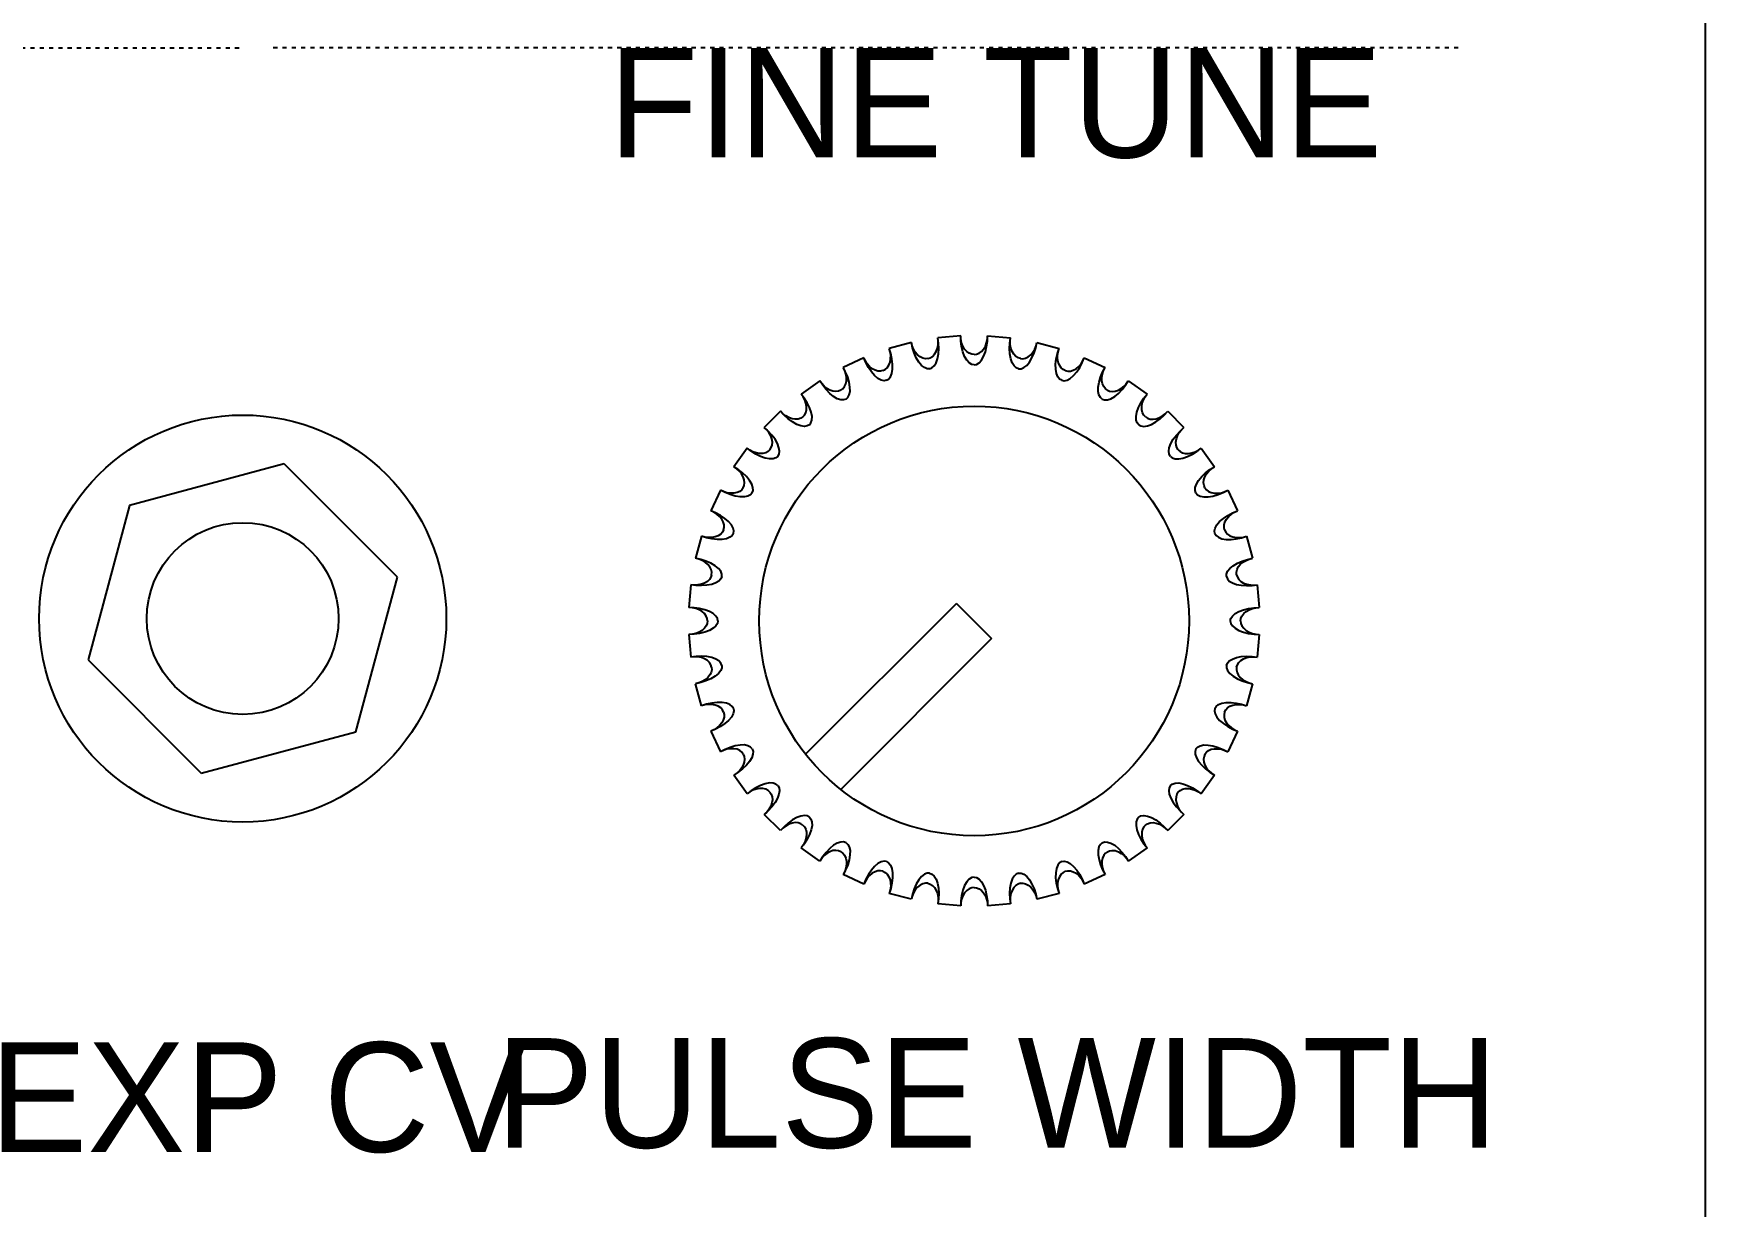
# Model space of a CAD drawing. Extents: x -1144 to 1154, y 0 to 128.
# Drawn here: x 30.34 to 70.8, y 63.45 to 91.85 of the extents above; entities that cross this region are included whole.
import ezdxf

# ---------------------------------------------------------------- set-up
doc = ezdxf.new("R2010")
doc.units = 0
doc.linetypes.add('BORDER', pattern=[0.875, 0.25, -0.125, 0.25, -0.125, 0, -0.125])
doc.linetypes.add('DOT', pattern=[0.125, 0, -0.125])
doc.layers.add('DXF_VCO-D-PANEL_MODEL_LAYE', color=7, linetype='CONTINUOUS')
doc.layers.add('LAYER1', color=7, linetype='CONTINUOUS')
doc.styles.add('TEXT542151', font='txt', dxfattribs={"height": 0.2})
doc.styles.add('TEXT542160', font='txt', dxfattribs={"height": 0.2})
doc.styles.add('TEXT542178', font='txt', dxfattribs={"height": 0.2})

msp = doc.modelspace()

# ---------------------------------------------------------------- linework, layer by layer
at = {"layer": 'DXF_VCO-D-PANEL_MODEL_LAYE', "color": 178}
for p, q in [((36.404, 81.427), (32.66, 80.424)), ((39.145, 78.687), (36.404, 81.427)), ((32.66, 80.424), (31.657, 76.68)), ((38.141, 74.943), (39.145, 78.687)), ((31.657, 76.68), (34.398, 73.94)), ((34.398, 73.94), (38.141, 74.943))]:
    msp.add_line(p, q, dxfattribs=at)
for radius in [4.927, 2.321]:
    msp.add_circle((35.4, 77.683), radius, dxfattribs=at)
at = {"layer": 'LAYER1', "color": 178}
for p, q in [((70.8, 0), (70.8, 128.5)), ((51.582, 84.363), (51.045, 84.22)), ((52.775, 84.525), (52.222, 84.476)), ((53.425, 84.525), (53.978, 84.476)), ((54.618, 84.363), (55.155, 84.22)), ((50.435, 83.997), (49.931, 83.763)), ((55.765, 83.997), (56.269, 83.763)), ((49.369, 83.438), (48.914, 83.119)), ((56.831, 83.438), (57.286, 83.119)), ((48.416, 82.701), (48.023, 82.309)), ((57.784, 82.701), (58.177, 82.309)), ((47.605, 81.811), (47.287, 81.356)), ((58.595, 81.811), (58.913, 81.356)), ((46.962, 80.793), (46.727, 80.29)), ((59.238, 80.793), (59.473, 80.29)), ((46.505, 79.679), (46.361, 79.143)), ((59.695, 79.679), (59.839, 79.143)), ((46.248, 78.503), (46.2, 77.95)), ((59.952, 78.503), (60, 77.95)), ((52.676, 78.049), (49.023, 74.397)), ((52.676, 78.049), (53.524, 77.2)), ((46.2, 77.3), (46.248, 76.747)), ((60, 77.3), (59.952, 76.747)), ((53.524, 77.2), (49.872, 73.548)), ((46.505, 75.57), (46.361, 76.106)), ((59.839, 76.106), (59.695, 75.57)), ((46.727, 74.959), (46.962, 74.456)), ((59.473, 74.959), (59.238, 74.456)), ((47.605, 73.438), (47.287, 73.893)), ((58.913, 73.893), (58.595, 73.438)), ((48.416, 72.548), (48.023, 72.94)), ((58.177, 72.94), (57.784, 72.548)), ((49.369, 71.812), (48.914, 72.13)), ((57.286, 72.13), (56.831, 71.812)), ((50.435, 71.252), (49.931, 71.487)), ((56.269, 71.487), (55.765, 71.252)), ((51.582, 70.886), (51.045, 71.03)), ((55.155, 71.03), (54.618, 70.886)), ((52.775, 70.725), (52.222, 70.773)), ((53.978, 70.773), (53.425, 70.725))]:
    msp.add_line(p, q, dxfattribs=at)
at = {"layer": 'LAYER1', "color": 3, "linetype": 'DOT'}
for p, q in [((5.289, 91.5), (35.4, 91.5)), ((64.814, 91.5), (36.097, 91.5))]:
    msp.add_line(p, q, dxfattribs=at)
at = {"layer": 'LAYER1', "color": 178}
for points in [[(50.894, 83.686, 0), (50.947, 83.713, 0), (50.996, 83.756, 0), (51.036, 83.815, 0), (51.065, 83.888, 0), (51.08, 83.97, 0), (51.081, 84.056, 0), (51.068, 84.141, 0), (51.045, 84.22, 0)], [(50.979, 83.451, 0), (51.031, 83.482, 0), (51.075, 83.538, 0), (51.108, 83.619, 0), (51.125, 83.722, 0), (51.127, 83.842, 0), (51.112, 83.97, 0), (51.084, 84.098, 0), (51.045, 84.22, 0)], [(51.98, 83.977, 0), (51.92, 83.974, 0), (51.857, 83.987, 0), (51.792, 84.018, 0), (51.731, 84.067, 0), (51.677, 84.13, 0), (51.633, 84.204, 0), (51.601, 84.284, 0), (51.582, 84.363, 0)], [(52.023, 83.73, 0), (51.963, 83.732, 0), (51.897, 83.758, 0), (51.828, 83.812, 0), (51.761, 83.893, 0), (51.7, 83.995, 0), (51.649, 84.114, 0), (51.609, 84.239, 0), (51.582, 84.363, 0)], [(51.98, 83.977, 0), (52.037, 83.994, 0), (52.092, 84.029, 0), (52.142, 84.08, 0), (52.183, 84.146, 0), (52.212, 84.225, 0), (52.228, 84.309, 0), (52.231, 84.395, 0), (52.222, 84.476, 0)], [(52.023, 83.73, 0), (52.08, 83.752, 0), (52.133, 83.8, 0), (52.179, 83.874, 0), (52.214, 83.972, 0), (52.236, 84.09, 0), (52.244, 84.219, 0), (52.239, 84.35, 0), (52.222, 84.476, 0)], [(53.1, 83.825, 0), (53.041, 83.836, 0), (52.98, 83.874, 0), (52.922, 83.939, 0), (52.87, 84.03, 0), (52.828, 84.142, 0), (52.798, 84.267, 0), (52.78, 84.397, 0), (52.775, 84.525, 0)], [(53.1, 84.075, 0), (53.041, 84.082, 0), (52.98, 84.106, 0), (52.922, 84.148, 0), (52.87, 84.206, 0), (52.828, 84.278, 0), (52.798, 84.359, 0), (52.78, 84.443, 0), (52.775, 84.525, 0)], [(53.1, 83.825, 0), (53.159, 83.836, 0), (53.22, 83.874, 0), (53.278, 83.939, 0), (53.33, 84.03, 0), (53.372, 84.142, 0), (53.402, 84.267, 0), (53.42, 84.397, 0), (53.425, 84.525, 0)], [(53.1, 84.075, 0), (53.159, 84.082, 0), (53.22, 84.106, 0), (53.278, 84.148, 0), (53.33, 84.206, 0), (53.372, 84.278, 0), (53.402, 84.359, 0), (53.42, 84.443, 0), (53.425, 84.525, 0)], [(54.177, 83.73, 0), (54.12, 83.752, 0), (54.067, 83.8, 0), (54.021, 83.874, 0), (53.986, 83.972, 0), (53.964, 84.09, 0), (53.956, 84.219, 0), (53.961, 84.35, 0), (53.978, 84.476, 0)], [(54.22, 83.977, 0), (54.163, 83.994, 0), (54.108, 84.029, 0), (54.058, 84.08, 0), (54.017, 84.146, 0), (53.988, 84.225, 0), (53.972, 84.309, 0), (53.969, 84.395, 0), (53.978, 84.476, 0)], [(54.177, 83.73, 0), (54.237, 83.732, 0), (54.303, 83.758, 0), (54.372, 83.812, 0), (54.439, 83.893, 0), (54.5, 83.995, 0), (54.551, 84.114, 0), (54.591, 84.239, 0), (54.618, 84.363, 0)], [(54.22, 83.977, 0), (54.28, 83.974, 0), (54.343, 83.987, 0), (54.408, 84.018, 0), (54.469, 84.067, 0), (54.523, 84.13, 0), (54.567, 84.204, 0), (54.599, 84.284, 0), (54.618, 84.363, 0)], [(55.221, 83.451, 0), (55.169, 83.482, 0), (55.125, 83.538, 0), (55.092, 83.619, 0), (55.075, 83.722, 0), (55.073, 83.842, 0), (55.088, 83.97, 0), (55.116, 84.098, 0), (55.155, 84.22, 0)], [(55.306, 83.686, 0), (55.253, 83.713, 0), (55.204, 83.756, 0), (55.164, 83.815, 0), (55.135, 83.888, 0), (55.12, 83.97, 0), (55.119, 84.056, 0), (55.132, 84.141, 0), (55.155, 84.22, 0)], [(49.875, 83.211, 0), (49.922, 83.247, 0), (49.963, 83.298, 0), (49.992, 83.363, 0), (50.008, 83.44, 0), (50.009, 83.523, 0), (49.994, 83.608, 0), (49.968, 83.689, 0), (49.931, 83.763, 0)], [(50, 82.994, 0), (50.045, 83.034, 0), (50.079, 83.096, 0), (50.097, 83.182, 0), (50.096, 83.287, 0), (50.077, 83.405, 0), (50.04, 83.528, 0), (49.99, 83.65, 0), (49.931, 83.763, 0)], [(50.894, 83.686, 0), (50.836, 83.673, 0), (50.771, 83.674, 0), (50.702, 83.694, 0), (50.633, 83.731, 0), (50.569, 83.784, 0), (50.513, 83.85, 0), (50.468, 83.922, 0), (50.435, 83.997, 0)], [(50.979, 83.451, 0), (50.92, 83.442, 0), (50.85, 83.456, 0), (50.773, 83.497, 0), (50.693, 83.565, 0), (50.615, 83.656, 0), (50.544, 83.763, 0), (50.483, 83.88, 0), (50.435, 83.997, 0)], [(55.221, 83.451, 0), (55.28, 83.442, 0), (55.35, 83.456, 0), (55.427, 83.497, 0), (55.507, 83.565, 0), (55.585, 83.656, 0), (55.656, 83.763, 0), (55.717, 83.88, 0), (55.765, 83.997, 0)], [(55.306, 83.686, 0), (55.364, 83.673, 0), (55.429, 83.674, 0), (55.498, 83.694, 0), (55.567, 83.731, 0), (55.631, 83.784, 0), (55.687, 83.85, 0), (55.732, 83.922, 0), (55.765, 83.997, 0)], [(56.2, 82.994, 0), (56.155, 83.034, 0), (56.121, 83.096, 0), (56.103, 83.182, 0), (56.104, 83.287, 0), (56.123, 83.405, 0), (56.16, 83.528, 0), (56.21, 83.65, 0), (56.269, 83.763, 0)], [(56.325, 83.211, 0), (56.278, 83.247, 0), (56.237, 83.298, 0), (56.208, 83.363, 0), (56.192, 83.44, 0), (56.191, 83.523, 0), (56.206, 83.608, 0), (56.232, 83.689, 0), (56.269, 83.763, 0)], [(49.875, 83.211, 0), (49.82, 83.187, 0), (49.756, 83.178, 0), (49.684, 83.185, 0), (49.61, 83.21, 0), (49.538, 83.251, 0), (49.471, 83.306, 0), (49.414, 83.37, 0), (49.369, 83.438, 0)], [(50, 82.994, 0), (49.943, 82.975, 0), (49.872, 82.977, 0), (49.789, 83.004, 0), (49.698, 83.057, 0), (49.606, 83.133, 0), (49.517, 83.226, 0), (49.437, 83.33, 0), (49.369, 83.438, 0)], [(56.2, 82.994, 0), (56.257, 82.975, 0), (56.328, 82.977, 0), (56.411, 83.004, 0), (56.502, 83.057, 0), (56.594, 83.133, 0), (56.683, 83.226, 0), (56.763, 83.33, 0), (56.831, 83.438, 0)], [(56.325, 83.211, 0), (56.38, 83.187, 0), (56.444, 83.178, 0), (56.516, 83.185, 0), (56.59, 83.21, 0), (56.662, 83.251, 0), (56.729, 83.306, 0), (56.786, 83.37, 0), (56.831, 83.438, 0)], [(48.954, 82.566, 0), (48.994, 82.609, 0), (49.025, 82.667, 0), (49.043, 82.736, 0), (49.045, 82.814, 0), (49.031, 82.897, 0), (49.003, 82.978, 0), (48.962, 83.053, 0), (48.914, 83.119, 0)], [(49.115, 82.374, 0), (49.152, 82.421, 0), (49.175, 82.489, 0), (49.178, 82.576, 0), (49.159, 82.679, 0), (49.119, 82.792, 0), (49.062, 82.907, 0), (48.991, 83.018, 0), (48.914, 83.119, 0)], [(57.085, 82.374, 0), (57.048, 82.421, 0), (57.025, 82.489, 0), (57.022, 82.576, 0), (57.041, 82.679, 0), (57.081, 82.792, 0), (57.138, 82.907, 0), (57.209, 83.018, 0), (57.286, 83.119, 0)], [(57.246, 82.566, 0), (57.206, 82.609, 0), (57.175, 82.667, 0), (57.157, 82.736, 0), (57.155, 82.814, 0), (57.169, 82.897, 0), (57.197, 82.978, 0), (57.238, 83.053, 0), (57.286, 83.119, 0)], [(48.954, 82.566, 0), (48.904, 82.533, 0), (48.842, 82.513, 0), (48.771, 82.508, 0), (48.693, 82.519, 0), (48.615, 82.547, 0), (48.54, 82.589, 0), (48.473, 82.642, 0), (48.416, 82.701, 0)], [(49.115, 82.374, 0), (49.062, 82.345, 0), (48.992, 82.335, 0), (48.905, 82.347, 0), (48.807, 82.384, 0), (48.703, 82.442, 0), (48.599, 82.519, 0), (48.502, 82.607, 0), (48.416, 82.701, 0)], [(57.085, 82.374, 0), (57.138, 82.345, 0), (57.208, 82.335, 0), (57.295, 82.347, 0), (57.393, 82.384, 0), (57.497, 82.442, 0), (57.601, 82.519, 0), (57.698, 82.607, 0), (57.784, 82.701, 0)], [(57.246, 82.566, 0), (57.296, 82.533, 0), (57.358, 82.513, 0), (57.429, 82.508, 0), (57.507, 82.519, 0), (57.585, 82.547, 0), (57.66, 82.589, 0), (57.727, 82.642, 0), (57.784, 82.701, 0)], [(48.159, 81.771, 0), (48.191, 81.821, 0), (48.212, 81.883, 0), (48.217, 81.954, 0), (48.206, 82.031, 0), (48.178, 82.11, 0), (48.135, 82.185, 0), (48.082, 82.252, 0), (48.023, 82.309, 0)], [(48.351, 81.61, 0), (48.38, 81.663, 0), (48.39, 81.733, 0), (48.377, 81.819, 0), (48.341, 81.918, 0), (48.282, 82.022, 0), (48.206, 82.126, 0), (48.117, 82.223, 0), (48.023, 82.309, 0)], [(57.849, 81.61, 0), (57.82, 81.663, 0), (57.81, 81.733, 0), (57.823, 81.819, 0), (57.859, 81.918, 0), (57.918, 82.022, 0), (57.994, 82.126, 0), (58.083, 82.223, 0), (58.177, 82.309, 0)], [(58.041, 81.771, 0), (58.009, 81.821, 0), (57.988, 81.883, 0), (57.983, 81.954, 0), (57.994, 82.031, 0), (58.022, 82.11, 0), (58.065, 82.185, 0), (58.118, 82.252, 0), (58.177, 82.309, 0)], [(48.159, 81.771, 0), (48.115, 81.73, 0), (48.058, 81.699, 0), (47.989, 81.682, 0), (47.91, 81.679, 0), (47.828, 81.693, 0), (47.747, 81.722, 0), (47.672, 81.762, 0), (47.605, 81.811, 0)], [(48.351, 81.61, 0), (48.304, 81.572, 0), (48.236, 81.55, 0), (48.149, 81.547, 0), (48.046, 81.566, 0), (47.933, 81.605, 0), (47.817, 81.663, 0), (47.706, 81.733, 0), (47.605, 81.811, 0)], [(57.849, 81.61, 0), (57.896, 81.572, 0), (57.964, 81.55, 0), (58.051, 81.547, 0), (58.154, 81.566, 0), (58.267, 81.605, 0), (58.383, 81.663, 0), (58.494, 81.733, 0), (58.595, 81.811, 0)], [(58.041, 81.771, 0), (58.085, 81.73, 0), (58.142, 81.699, 0), (58.211, 81.682, 0), (58.29, 81.679, 0), (58.372, 81.693, 0), (58.453, 81.722, 0), (58.528, 81.762, 0), (58.595, 81.811, 0)], [(47.514, 80.85, 0), (47.537, 80.905, 0), (47.547, 80.969, 0), (47.539, 81.04, 0), (47.515, 81.115, 0), (47.474, 81.187, 0), (47.419, 81.254, 0), (47.355, 81.31, 0), (47.287, 81.356, 0)], [(47.731, 80.725, 0), (47.75, 80.782, 0), (47.748, 80.853, 0), (47.721, 80.936, 0), (47.668, 81.026, 0), (47.592, 81.119, 0), (47.499, 81.208, 0), (47.394, 81.288, 0), (47.287, 81.356, 0)], [(58.469, 80.725, 0), (58.45, 80.782, 0), (58.452, 80.853, 0), (58.479, 80.936, 0), (58.532, 81.026, 0), (58.608, 81.119, 0), (58.701, 81.208, 0), (58.806, 81.288, 0), (58.913, 81.356, 0)], [(58.686, 80.85, 0), (58.663, 80.905, 0), (58.653, 80.969, 0), (58.661, 81.04, 0), (58.685, 81.115, 0), (58.726, 81.187, 0), (58.781, 81.254, 0), (58.845, 81.31, 0), (58.913, 81.356, 0)], [(47.514, 80.85, 0), (47.478, 80.802, 0), (47.427, 80.762, 0), (47.362, 80.732, 0), (47.285, 80.717, 0), (47.202, 80.716, 0), (47.117, 80.73, 0), (47.036, 80.757, 0), (46.962, 80.793, 0)], [(47.731, 80.725, 0), (47.691, 80.679, 0), (47.628, 80.646, 0), (47.543, 80.628, 0), (47.438, 80.628, 0), (47.32, 80.648, 0), (47.196, 80.684, 0), (47.075, 80.734, 0), (46.962, 80.793, 0)], [(58.469, 80.725, 0), (58.509, 80.679, 0), (58.572, 80.646, 0), (58.657, 80.628, 0), (58.762, 80.628, 0), (58.88, 80.648, 0), (59.004, 80.684, 0), (59.125, 80.734, 0), (59.238, 80.793, 0)], [(58.686, 80.85, 0), (58.722, 80.802, 0), (58.773, 80.762, 0), (58.838, 80.732, 0), (58.915, 80.717, 0), (58.998, 80.716, 0), (59.083, 80.73, 0), (59.164, 80.757, 0), (59.238, 80.793, 0)], [(47.039, 79.831, 0), (47.052, 79.889, 0), (47.05, 79.954, 0), (47.031, 80.023, 0), (46.994, 80.092, 0), (46.94, 80.156, 0), (46.875, 80.212, 0), (46.802, 80.257, 0), (46.727, 80.29, 0)], [(47.274, 79.745, 0), (47.283, 79.805, 0), (47.269, 79.874, 0), (47.227, 79.951, 0), (47.16, 80.031, 0), (47.069, 80.109, 0), (46.961, 80.18, 0), (46.845, 80.241, 0), (46.727, 80.29, 0)], [(58.926, 79.745, 0), (58.917, 79.805, 0), (58.931, 79.874, 0), (58.973, 79.951, 0), (59.04, 80.031, 0), (59.131, 80.109, 0), (59.239, 80.18, 0), (59.355, 80.241, 0), (59.473, 80.29, 0)], [(59.161, 79.831, 0), (59.148, 79.889, 0), (59.15, 79.954, 0), (59.169, 80.023, 0), (59.206, 80.092, 0), (59.26, 80.156, 0), (59.325, 80.212, 0), (59.398, 80.257, 0), (59.473, 80.29, 0)], [(47.039, 79.831, 0), (47.012, 79.778, 0), (46.968, 79.729, 0), (46.909, 79.689, 0), (46.836, 79.66, 0), (46.754, 79.645, 0), (46.668, 79.644, 0), (46.584, 79.656, 0), (46.505, 79.679, 0)], [(47.274, 79.745, 0), (47.243, 79.694, 0), (47.187, 79.65, 0), (47.106, 79.617, 0), (47.003, 79.599, 0), (46.883, 79.598, 0), (46.755, 79.613, 0), (46.626, 79.641, 0), (46.505, 79.679, 0)], [(58.926, 79.745, 0), (58.957, 79.694, 0), (59.013, 79.65, 0), (59.094, 79.617, 0), (59.197, 79.599, 0), (59.317, 79.598, 0), (59.445, 79.613, 0), (59.574, 79.641, 0), (59.695, 79.679, 0)], [(59.161, 79.831, 0), (59.188, 79.778, 0), (59.232, 79.729, 0), (59.291, 79.689, 0), (59.364, 79.66, 0), (59.446, 79.645, 0), (59.532, 79.644, 0), (59.616, 79.656, 0), (59.695, 79.679, 0)], [(46.748, 78.745, 0), (46.751, 78.804, 0), (46.738, 78.868, 0), (46.707, 78.933, 0), (46.658, 78.994, 0), (46.594, 79.048, 0), (46.52, 79.092, 0), (46.441, 79.123, 0), (46.361, 79.143, 0)], [(46.994, 78.701, 0), (46.993, 78.761, 0), (46.967, 78.828, 0), (46.913, 78.896, 0), (46.832, 78.963, 0), (46.729, 79.024, 0), (46.611, 79.076, 0), (46.486, 79.115, 0), (46.361, 79.143, 0)], [(59.206, 78.701, 0), (59.207, 78.761, 0), (59.233, 78.828, 0), (59.287, 78.896, 0), (59.368, 78.963, 0), (59.471, 79.024, 0), (59.589, 79.076, 0), (59.714, 79.115, 0), (59.839, 79.143, 0)], [(59.452, 78.745, 0), (59.449, 78.804, 0), (59.462, 78.868, 0), (59.493, 78.933, 0), (59.542, 78.994, 0), (59.606, 79.048, 0), (59.68, 79.092, 0), (59.759, 79.123, 0), (59.839, 79.143, 0)], [(46.748, 78.745, 0), (46.73, 78.688, 0), (46.696, 78.632, 0), (46.645, 78.582, 0), (46.578, 78.541, 0), (46.5, 78.512, 0), (46.415, 78.496, 0), (46.33, 78.494, 0), (46.248, 78.503, 0)], [(46.994, 78.701, 0), (46.972, 78.645, 0), (46.925, 78.592, 0), (46.851, 78.546, 0), (46.752, 78.511, 0), (46.635, 78.488, 0), (46.506, 78.481, 0), (46.375, 78.486, 0), (46.248, 78.503, 0)], [(59.206, 78.701, 0), (59.228, 78.645, 0), (59.275, 78.592, 0), (59.349, 78.546, 0), (59.448, 78.511, 0), (59.565, 78.488, 0), (59.694, 78.481, 0), (59.825, 78.486, 0), (59.952, 78.503, 0)], [(59.452, 78.745, 0), (59.47, 78.688, 0), (59.504, 78.632, 0), (59.555, 78.582, 0), (59.622, 78.541, 0), (59.7, 78.512, 0), (59.785, 78.496, 0), (59.87, 78.494, 0), (59.952, 78.503, 0)], [(46.65, 77.625, 0), (46.642, 77.684, 0), (46.618, 77.744, 0), (46.577, 77.802, 0), (46.518, 77.854, 0), (46.446, 77.897, 0), (46.366, 77.927, 0), (46.282, 77.944, 0), (46.2, 77.95, 0)], [(46.9, 77.625, 0), (46.888, 77.684, 0), (46.851, 77.744, 0), (46.786, 77.802, 0), (46.695, 77.854, 0), (46.583, 77.897, 0), (46.458, 77.927, 0), (46.327, 77.944, 0), (46.2, 77.95, 0)], [(59.3, 77.625, 0), (59.312, 77.684, 0), (59.349, 77.744, 0), (59.414, 77.802, 0), (59.505, 77.854, 0), (59.617, 77.897, 0), (59.742, 77.927, 0), (59.873, 77.944, 0), (60, 77.95, 0)], [(59.55, 77.625, 0), (59.558, 77.684, 0), (59.582, 77.744, 0), (59.623, 77.802, 0), (59.682, 77.854, 0), (59.754, 77.897, 0), (59.834, 77.927, 0), (59.918, 77.944, 0), (60, 77.95, 0)], [(46.65, 77.625, 0), (46.642, 77.566, 0), (46.618, 77.505, 0), (46.577, 77.447, 0), (46.518, 77.395, 0), (46.446, 77.353, 0), (46.366, 77.322, 0), (46.282, 77.305, 0), (46.2, 77.3, 0)], [(46.9, 77.625, 0), (46.888, 77.566, 0), (46.851, 77.505, 0), (46.786, 77.447, 0), (46.695, 77.395, 0), (46.583, 77.353, 0), (46.458, 77.322, 0), (46.327, 77.305, 0), (46.2, 77.3, 0)], [(59.3, 77.625, 0), (59.312, 77.566, 0), (59.349, 77.505, 0), (59.414, 77.447, 0), (59.505, 77.395, 0), (59.617, 77.353, 0), (59.742, 77.322, 0), (59.873, 77.305, 0), (60, 77.3, 0)], [(59.55, 77.625, 0), (59.558, 77.566, 0), (59.582, 77.505, 0), (59.623, 77.447, 0), (59.682, 77.395, 0), (59.754, 77.353, 0), (59.834, 77.322, 0), (59.918, 77.305, 0), (60, 77.3, 0)], [(46.994, 76.548, 0), (46.972, 76.604, 0), (46.925, 76.657, 0), (46.851, 76.703, 0), (46.752, 76.739, 0), (46.635, 76.761, 0), (46.506, 76.769, 0), (46.375, 76.763, 0), (46.248, 76.747, 0)], [(46.748, 76.505, 0), (46.73, 76.562, 0), (46.696, 76.617, 0), (46.645, 76.667, 0), (46.578, 76.708, 0), (46.5, 76.737, 0), (46.415, 76.753, 0), (46.33, 76.755, 0), (46.248, 76.747, 0)], [(46.994, 76.548, 0), (46.993, 76.488, 0), (46.967, 76.422, 0), (46.913, 76.353, 0), (46.832, 76.286, 0), (46.729, 76.225, 0), (46.611, 76.174, 0), (46.486, 76.134, 0), (46.361, 76.106, 0)], [(46.748, 76.505, 0), (46.751, 76.445, 0), (46.738, 76.381, 0), (46.707, 76.317, 0), (46.658, 76.255, 0), (46.594, 76.201, 0), (46.52, 76.158, 0), (46.441, 76.126, 0), (46.361, 76.106, 0)], [(59.206, 76.548, 0), (59.228, 76.604, 0), (59.275, 76.657, 0), (59.349, 76.703, 0), (59.448, 76.739, 0), (59.565, 76.761, 0), (59.694, 76.769, 0), (59.825, 76.763, 0), (59.952, 76.747, 0)], [(59.206, 76.548, 0), (59.207, 76.488, 0), (59.233, 76.422, 0), (59.287, 76.353, 0), (59.368, 76.286, 0), (59.471, 76.225, 0), (59.589, 76.174, 0), (59.714, 76.134, 0), (59.839, 76.106, 0)], [(59.452, 76.505, 0), (59.449, 76.445, 0), (59.462, 76.381, 0), (59.493, 76.317, 0), (59.542, 76.255, 0), (59.606, 76.201, 0), (59.68, 76.158, 0), (59.759, 76.126, 0), (59.839, 76.106, 0)], [(59.452, 76.505, 0), (59.47, 76.562, 0), (59.504, 76.617, 0), (59.555, 76.667, 0), (59.622, 76.708, 0), (59.7, 76.737, 0), (59.785, 76.753, 0), (59.87, 76.755, 0), (59.952, 76.747, 0)], [(47.274, 75.504, 0), (47.243, 75.556, 0), (47.187, 75.6, 0), (47.106, 75.632, 0), (47.003, 75.65, 0), (46.883, 75.651, 0), (46.755, 75.637, 0), (46.626, 75.609, 0), (46.505, 75.57, 0)], [(47.039, 75.419, 0), (47.012, 75.472, 0), (46.968, 75.52, 0), (46.909, 75.561, 0), (46.836, 75.589, 0), (46.754, 75.605, 0), (46.668, 75.605, 0), (46.584, 75.593, 0), (46.505, 75.57, 0)], [(47.274, 75.504, 0), (47.283, 75.445, 0), (47.269, 75.375, 0), (47.227, 75.298, 0), (47.16, 75.218, 0), (47.069, 75.14, 0), (46.961, 75.069, 0), (46.845, 75.008, 0), (46.727, 74.959, 0)], [(47.039, 75.419, 0), (47.052, 75.361, 0), (47.05, 75.295, 0), (47.031, 75.226, 0), (46.994, 75.158, 0), (46.94, 75.093, 0), (46.875, 75.037, 0), (46.802, 74.992, 0), (46.727, 74.959, 0)], [(58.926, 75.504, 0), (58.917, 75.445, 0), (58.931, 75.375, 0), (58.973, 75.298, 0), (59.04, 75.218, 0), (59.131, 75.14, 0), (59.239, 75.069, 0), (59.355, 75.008, 0), (59.473, 74.959, 0)], [(58.926, 75.504, 0), (58.957, 75.556, 0), (59.013, 75.6, 0), (59.094, 75.632, 0), (59.197, 75.65, 0), (59.317, 75.651, 0), (59.445, 75.637, 0), (59.574, 75.609, 0), (59.695, 75.57, 0)], [(59.161, 75.419, 0), (59.148, 75.361, 0), (59.15, 75.295, 0), (59.169, 75.226, 0), (59.206, 75.158, 0), (59.26, 75.093, 0), (59.325, 75.037, 0), (59.398, 74.992, 0), (59.473, 74.959, 0)], [(59.161, 75.419, 0), (59.188, 75.472, 0), (59.232, 75.52, 0), (59.291, 75.561, 0), (59.364, 75.589, 0), (59.446, 75.605, 0), (59.532, 75.605, 0), (59.616, 75.593, 0), (59.695, 75.57, 0)], [(47.731, 74.525, 0), (47.691, 74.57, 0), (47.628, 74.604, 0), (47.543, 74.622, 0), (47.438, 74.621, 0), (47.32, 74.602, 0), (47.196, 74.565, 0), (47.075, 74.515, 0), (46.962, 74.456, 0)], [(47.514, 74.4, 0), (47.478, 74.447, 0), (47.427, 74.487, 0), (47.362, 74.517, 0), (47.285, 74.533, 0), (47.202, 74.533, 0), (47.117, 74.519, 0), (47.036, 74.492, 0), (46.962, 74.456, 0)], [(47.731, 74.525, 0), (47.75, 74.468, 0), (47.748, 74.397, 0), (47.721, 74.314, 0), (47.668, 74.223, 0), (47.592, 74.131, 0), (47.499, 74.042, 0), (47.394, 73.962, 0), (47.287, 73.893, 0)], [(58.469, 74.525, 0), (58.45, 74.468, 0), (58.452, 74.397, 0), (58.479, 74.314, 0), (58.532, 74.223, 0), (58.608, 74.131, 0), (58.701, 74.042, 0), (58.806, 73.962, 0), (58.913, 73.893, 0)], [(58.469, 74.525, 0), (58.509, 74.57, 0), (58.572, 74.604, 0), (58.657, 74.622, 0), (58.762, 74.621, 0), (58.88, 74.602, 0), (59.004, 74.565, 0), (59.125, 74.515, 0), (59.238, 74.456, 0)], [(58.686, 74.4, 0), (58.722, 74.447, 0), (58.773, 74.487, 0), (58.838, 74.517, 0), (58.915, 74.533, 0), (58.998, 74.533, 0), (59.083, 74.519, 0), (59.164, 74.492, 0), (59.238, 74.456, 0)], [(47.514, 74.4, 0), (47.537, 74.345, 0), (47.547, 74.28, 0), (47.539, 74.209, 0), (47.515, 74.135, 0), (47.474, 74.062, 0), (47.419, 73.996, 0), (47.355, 73.939, 0), (47.287, 73.893, 0)], [(58.686, 74.4, 0), (58.663, 74.345, 0), (58.653, 74.28, 0), (58.661, 74.209, 0), (58.685, 74.135, 0), (58.726, 74.062, 0), (58.781, 73.996, 0), (58.845, 73.939, 0), (58.913, 73.893, 0)], [(48.351, 73.639, 0), (48.304, 73.677, 0), (48.236, 73.699, 0), (48.149, 73.702, 0), (48.046, 73.684, 0), (47.933, 73.644, 0), (47.817, 73.586, 0), (47.706, 73.516, 0), (47.605, 73.438, 0)], [(57.849, 73.639, 0), (57.896, 73.677, 0), (57.964, 73.699, 0), (58.051, 73.702, 0), (58.154, 73.684, 0), (58.267, 73.644, 0), (58.383, 73.586, 0), (58.494, 73.516, 0), (58.595, 73.438, 0)], [(48.159, 73.479, 0), (48.115, 73.519, 0), (48.058, 73.55, 0), (47.989, 73.568, 0), (47.91, 73.57, 0), (47.828, 73.556, 0), (47.747, 73.527, 0), (47.672, 73.487, 0), (47.605, 73.438, 0)], [(48.351, 73.639, 0), (48.38, 73.587, 0), (48.39, 73.516, 0), (48.377, 73.43, 0), (48.341, 73.332, 0), (48.282, 73.227, 0), (48.206, 73.123, 0), (48.117, 73.026, 0), (48.023, 72.94, 0)], [(48.159, 73.479, 0), (48.191, 73.429, 0), (48.212, 73.367, 0), (48.217, 73.295, 0), (48.206, 73.218, 0), (48.178, 73.139, 0), (48.135, 73.064, 0), (48.082, 72.997, 0), (48.023, 72.94, 0)], [(57.849, 73.639, 0), (57.82, 73.587, 0), (57.81, 73.516, 0), (57.823, 73.43, 0), (57.859, 73.332, 0), (57.918, 73.227, 0), (57.994, 73.123, 0), (58.083, 73.026, 0), (58.177, 72.94, 0)], [(58.041, 73.479, 0), (58.009, 73.429, 0), (57.988, 73.367, 0), (57.983, 73.295, 0), (57.994, 73.218, 0), (58.022, 73.139, 0), (58.065, 73.064, 0), (58.118, 72.997, 0), (58.177, 72.94, 0)], [(58.041, 73.479, 0), (58.085, 73.519, 0), (58.142, 73.55, 0), (58.211, 73.568, 0), (58.29, 73.57, 0), (58.372, 73.556, 0), (58.453, 73.527, 0), (58.528, 73.487, 0), (58.595, 73.438, 0)], [(49.115, 72.875, 0), (49.062, 72.904, 0), (48.992, 72.914, 0), (48.905, 72.902, 0), (48.807, 72.866, 0), (48.703, 72.807, 0), (48.599, 72.73, 0), (48.502, 72.642, 0), (48.416, 72.548, 0)], [(49.115, 72.875, 0), (49.152, 72.828, 0), (49.175, 72.761, 0), (49.178, 72.673, 0), (49.159, 72.57, 0), (49.119, 72.457, 0), (49.062, 72.342, 0), (48.991, 72.231, 0), (48.914, 72.13, 0)], [(57.085, 72.875, 0), (57.048, 72.828, 0), (57.025, 72.761, 0), (57.022, 72.673, 0), (57.041, 72.57, 0), (57.081, 72.457, 0), (57.138, 72.342, 0), (57.209, 72.231, 0), (57.286, 72.13, 0)], [(57.085, 72.875, 0), (57.138, 72.904, 0), (57.208, 72.914, 0), (57.295, 72.902, 0), (57.393, 72.866, 0), (57.497, 72.807, 0), (57.601, 72.73, 0), (57.698, 72.642, 0), (57.784, 72.548, 0)], [(48.954, 72.684, 0), (48.904, 72.716, 0), (48.842, 72.736, 0), (48.771, 72.742, 0), (48.693, 72.73, 0), (48.615, 72.702, 0), (48.54, 72.66, 0), (48.473, 72.607, 0), (48.416, 72.548, 0)], [(48.954, 72.684, 0), (48.994, 72.64, 0), (49.025, 72.583, 0), (49.043, 72.513, 0), (49.045, 72.435, 0), (49.031, 72.353, 0), (49.003, 72.272, 0), (48.962, 72.196, 0), (48.914, 72.13, 0)], [(57.246, 72.684, 0), (57.206, 72.64, 0), (57.175, 72.583, 0), (57.157, 72.513, 0), (57.155, 72.435, 0), (57.169, 72.353, 0), (57.197, 72.272, 0), (57.238, 72.196, 0), (57.286, 72.13, 0)], [(57.246, 72.684, 0), (57.296, 72.716, 0), (57.358, 72.736, 0), (57.429, 72.742, 0), (57.507, 72.73, 0), (57.585, 72.702, 0), (57.66, 72.66, 0), (57.727, 72.607, 0), (57.784, 72.548, 0)], [(50, 72.255, 0), (49.943, 72.275, 0), (49.872, 72.272, 0), (49.789, 72.245, 0), (49.698, 72.193, 0), (49.606, 72.117, 0), (49.517, 72.023, 0), (49.437, 71.919, 0), (49.369, 71.812, 0)], [(49.875, 72.039, 0), (49.82, 72.062, 0), (49.756, 72.071, 0), (49.684, 72.064, 0), (49.61, 72.039, 0), (49.538, 71.998, 0), (49.471, 71.944, 0), (49.414, 71.88, 0), (49.369, 71.812, 0)], [(49.875, 72.039, 0), (49.922, 72.003, 0), (49.963, 71.952, 0), (49.992, 71.886, 0), (50.008, 71.81, 0), (50.009, 71.726, 0), (49.994, 71.641, 0), (49.968, 71.56, 0), (49.931, 71.487, 0)], [(50, 72.255, 0), (50.045, 72.216, 0), (50.079, 72.153, 0), (50.097, 72.068, 0), (50.096, 71.963, 0), (50.077, 71.845, 0), (50.04, 71.721, 0), (49.99, 71.6, 0), (49.931, 71.487, 0)], [(56.2, 72.255, 0), (56.155, 72.216, 0), (56.121, 72.153, 0), (56.103, 72.068, 0), (56.104, 71.963, 0), (56.123, 71.845, 0), (56.16, 71.721, 0), (56.21, 71.6, 0), (56.269, 71.487, 0)], [(56.325, 72.039, 0), (56.278, 72.003, 0), (56.237, 71.952, 0), (56.208, 71.886, 0), (56.192, 71.81, 0), (56.191, 71.726, 0), (56.206, 71.641, 0), (56.232, 71.56, 0), (56.269, 71.487, 0)], [(56.2, 72.255, 0), (56.257, 72.275, 0), (56.328, 72.272, 0), (56.411, 72.245, 0), (56.502, 72.193, 0), (56.594, 72.117, 0), (56.683, 72.023, 0), (56.763, 71.919, 0), (56.831, 71.812, 0)], [(56.325, 72.039, 0), (56.38, 72.062, 0), (56.444, 72.071, 0), (56.516, 72.064, 0), (56.59, 72.039, 0), (56.662, 71.998, 0), (56.729, 71.944, 0), (56.786, 71.88, 0), (56.831, 71.812, 0)], [(50.979, 71.799, 0), (50.92, 71.808, 0), (50.85, 71.793, 0), (50.773, 71.752, 0), (50.693, 71.684, 0), (50.615, 71.594, 0), (50.544, 71.486, 0), (50.483, 71.37, 0), (50.435, 71.252, 0)], [(50.979, 71.799, 0), (51.031, 71.767, 0), (51.075, 71.711, 0), (51.108, 71.63, 0), (51.125, 71.527, 0), (51.127, 71.408, 0), (51.112, 71.279, 0), (51.084, 71.151, 0), (51.045, 71.03, 0)], [(55.221, 71.799, 0), (55.169, 71.767, 0), (55.125, 71.711, 0), (55.092, 71.63, 0), (55.075, 71.527, 0), (55.073, 71.408, 0), (55.088, 71.279, 0), (55.116, 71.151, 0), (55.155, 71.03, 0)], [(55.221, 71.799, 0), (55.28, 71.808, 0), (55.35, 71.793, 0), (55.427, 71.752, 0), (55.507, 71.684, 0), (55.585, 71.594, 0), (55.656, 71.486, 0), (55.717, 71.37, 0), (55.765, 71.252, 0)], [(50.894, 71.564, 0), (50.836, 71.577, 0), (50.771, 71.575, 0), (50.702, 71.555, 0), (50.633, 71.518, 0), (50.569, 71.465, 0), (50.513, 71.4, 0), (50.468, 71.327, 0), (50.435, 71.252, 0)], [(50.894, 71.564, 0), (50.947, 71.536, 0), (50.996, 71.493, 0), (51.036, 71.434, 0), (51.065, 71.361, 0), (51.08, 71.279, 0), (51.081, 71.193, 0), (51.068, 71.108, 0), (51.045, 71.03, 0)], [(52.023, 71.519, 0), (51.963, 71.518, 0), (51.897, 71.491, 0), (51.828, 71.437, 0), (51.761, 71.357, 0), (51.7, 71.254, 0), (51.649, 71.136, 0), (51.609, 71.01, 0), (51.582, 70.886, 0)], [(51.98, 71.273, 0), (51.92, 71.275, 0), (51.857, 71.262, 0), (51.792, 71.231, 0), (51.731, 71.183, 0), (51.677, 71.119, 0), (51.633, 71.045, 0), (51.601, 70.966, 0), (51.582, 70.886, 0)], [(51.98, 71.273, 0), (52.037, 71.255, 0), (52.092, 71.221, 0), (52.142, 71.169, 0), (52.183, 71.103, 0), (52.212, 71.025, 0), (52.228, 70.94, 0), (52.231, 70.855, 0), (52.222, 70.773, 0)], [(52.023, 71.519, 0), (52.08, 71.497, 0), (52.133, 71.45, 0), (52.179, 71.376, 0), (52.214, 71.277, 0), (52.236, 71.159, 0), (52.244, 71.031, 0), (52.239, 70.899, 0), (52.222, 70.773, 0)], [(53.1, 71.425, 0), (53.041, 71.413, 0), (52.98, 71.375, 0), (52.922, 71.311, 0), (52.87, 71.22, 0), (52.828, 71.108, 0), (52.798, 70.982, 0), (52.78, 70.852, 0), (52.775, 70.725, 0)], [(53.1, 71.425, 0), (53.159, 71.413, 0), (53.22, 71.375, 0), (53.278, 71.311, 0), (53.33, 71.22, 0), (53.372, 71.108, 0), (53.402, 70.982, 0), (53.42, 70.852, 0), (53.425, 70.725, 0)], [(54.177, 71.519, 0), (54.12, 71.497, 0), (54.067, 71.45, 0), (54.021, 71.376, 0), (53.986, 71.277, 0), (53.964, 71.159, 0), (53.956, 71.031, 0), (53.961, 70.899, 0), (53.978, 70.773, 0)], [(54.22, 71.273, 0), (54.163, 71.255, 0), (54.108, 71.221, 0), (54.058, 71.169, 0), (54.017, 71.103, 0), (53.988, 71.025, 0), (53.972, 70.94, 0), (53.969, 70.855, 0), (53.978, 70.773, 0)], [(54.177, 71.519, 0), (54.237, 71.518, 0), (54.303, 71.491, 0), (54.372, 71.437, 0), (54.439, 71.357, 0), (54.5, 71.254, 0), (54.551, 71.136, 0), (54.591, 71.01, 0), (54.618, 70.886, 0)], [(54.22, 71.273, 0), (54.28, 71.275, 0), (54.343, 71.262, 0), (54.408, 71.231, 0), (54.469, 71.183, 0), (54.523, 71.119, 0), (54.567, 71.045, 0), (54.599, 70.966, 0), (54.618, 70.886, 0)], [(55.306, 71.564, 0), (55.253, 71.536, 0), (55.204, 71.493, 0), (55.164, 71.434, 0), (55.135, 71.361, 0), (55.12, 71.279, 0), (55.119, 71.193, 0), (55.132, 71.108, 0), (55.155, 71.03, 0)], [(55.306, 71.564, 0), (55.364, 71.577, 0), (55.429, 71.575, 0), (55.498, 71.555, 0), (55.567, 71.518, 0), (55.631, 71.465, 0), (55.687, 71.4, 0), (55.732, 71.327, 0), (55.765, 71.252, 0)], [(53.1, 71.175, 0), (53.041, 71.167, 0), (52.98, 71.143, 0), (52.922, 71.101, 0), (52.87, 71.043, 0), (52.828, 70.971, 0), (52.798, 70.89, 0), (52.78, 70.806, 0), (52.775, 70.725, 0)], [(53.1, 71.175, 0), (53.159, 71.167, 0), (53.22, 71.143, 0), (53.278, 71.101, 0), (53.33, 71.043, 0), (53.372, 70.971, 0), (53.402, 70.89, 0), (53.42, 70.806, 0), (53.425, 70.725, 0)]]:
    msp.add_polyline3d(points, dxfattribs=at)
msp.add_circle((53.1, 77.625), 5.2, dxfattribs=at)

# ---------------------------------------------------------------- texts
at = {"layer": 'LAYER1', "color": 178, "linetype": 'BORDER'}
for s, style, p in [('FINE TUNE', 'TEXT542151', (44.253, 88.845)), ('EXP CV', 'TEXT542178', (29.275, 64.77)), ('PULSE WIDTH', 'TEXT542160', (41.531, 64.872))]:
    msp.add_text(s, height=2.653, dxfattribs=dict(at, style=style)).set_placement(p)

doc.saveas('drawing.dxf')
